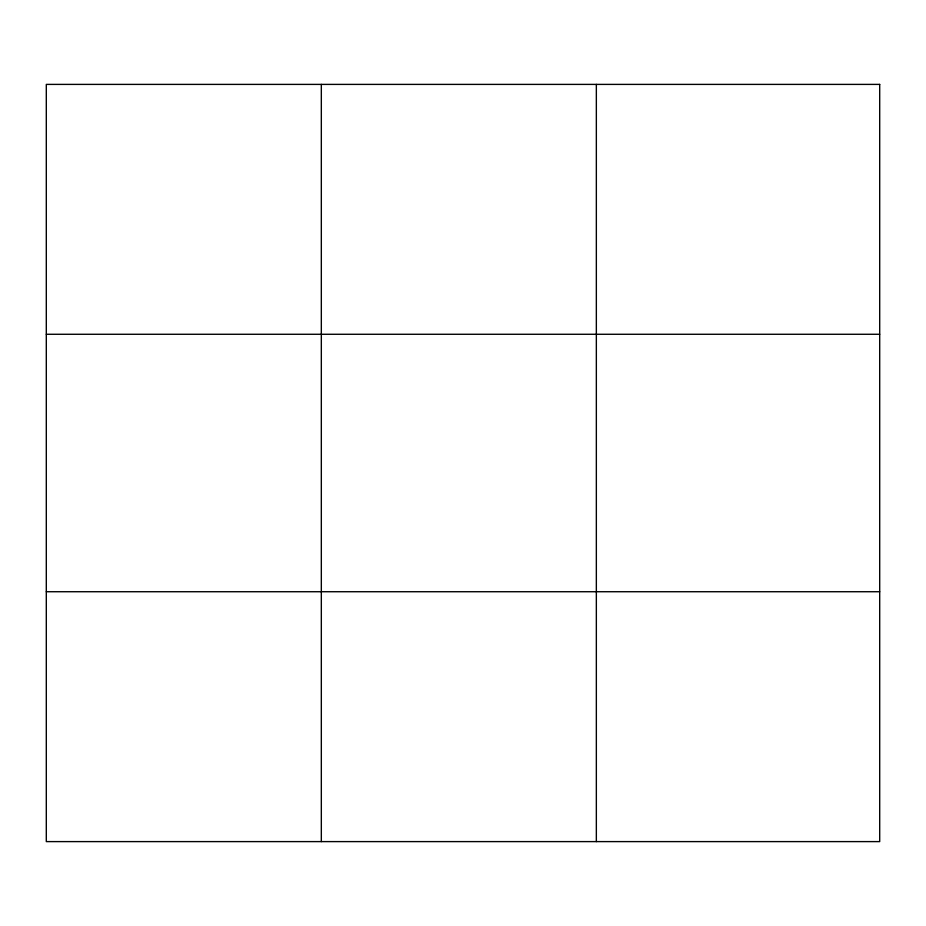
<?xml version="1.0" encoding="UTF-8"?>
<svg xmlns="http://www.w3.org/2000/svg" width="926" height="926" viewBox="0 0 926 926"><rect width="100%" height="100%" fill="white"/><g stroke="black" fill="none" stroke-linecap="round" stroke-linejoin="round"><path stroke-width="1.39" d="M321.322 84.393L321.322 841.607M596.344 84.393L596.344 841.607M46.3 334.274L879.7 334.274M46.3 591.726L879.7 591.726M879.7 84.393L879.7 841.607L46.3 841.607L46.3 84.393L879.7 84.393"/></g></svg>
